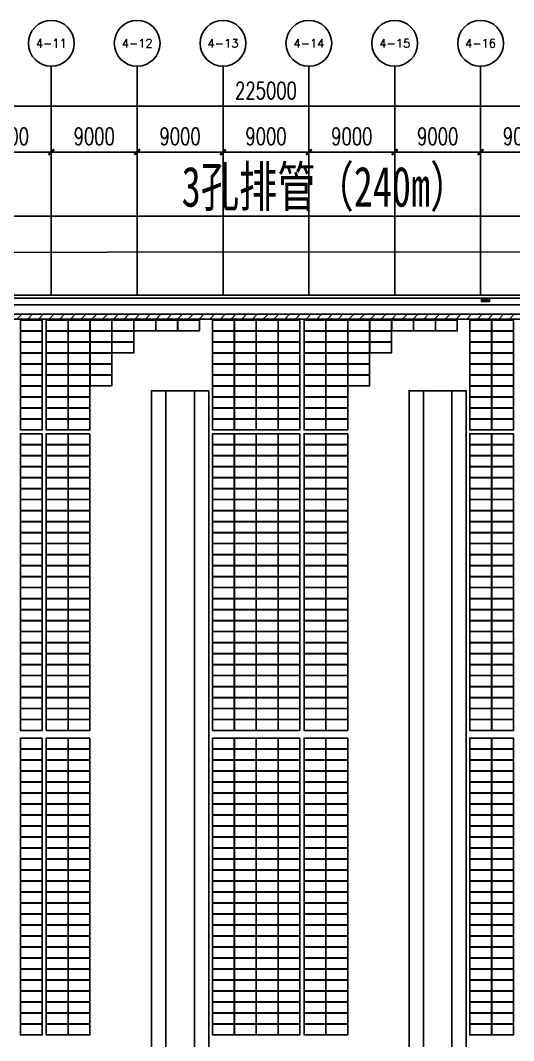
# Model space of a CAD drawing. Header units: millimetres. Extents: x 1218 to 2690, y 1163 to 1758.
# Drawn here: x 1823 to 1874.7, y 1416 to 1522.9 of the extents above; entities that cross this region are included whole.
import ezdxf
from ezdxf.enums import TextEntityAlignment as Align

# ---------------------------------------------------------------- set-up
doc = ezdxf.new("R2010")
doc.units = ezdxf.units.MM
for name, color, linetype in [('AXIS', 3, 'Continuous'), ('AXIS_TEXT', 7, 'Continuous'), ('WALL', 9, 'Continuous'), ('单元区域外轮廓', 7, 'ByLayer'), ('屋脊线', 7, 'ByLayer'), ('接线图文字', 7, 'Continuous'), ('文字', 7, 'Continuous'), ('电缆通道', 7, 'ByLayer'), ('组件', 7, 'ByLayer'), ('运维走道板', 1, 'Continuous'), ('逆变器', 7, 'ByLayer'), ('障碍物', 7, 'ByLayer')]:
    doc.layers.add(name, color=color, linetype=linetype)
doc.styles.add('_TCH_AXIS', font='COMPLEX', dxfattribs={"bigfont": 'GBCBIG'})
doc.styles.add('_TCH_DIM_T3', font='SIMPLEX', dxfattribs={"width": 0.705882, "bigfont": 'GBCBIG'})
doc.styles.add('COMPLEX', font='COMPLEX')
doc.styles.add('宋体', font='', dxfattribs={"width": 0.7, "height": 100})
doc.styles.get('宋体').set_extended_font_data('SimSun')
doc.dimstyles.new('_TCH_ARCH&&600', dxfattribs={"dimtxt": 1785, "dimasz": 600, "dimexe": 1500, "dimexo": 1800, "dimgap": 757.5, "dimtad": 1, "dimdec": 0, "dimtxsty": '_TCH_DIM_T3', "dimblk": 'ARCHTICK', "dimcen": 2.5, "dimclrt": 7, "dimazin": 2, "dimtfac": 1, "dimtdec": 0, "dimtix": 1, "dimtmove": 2, "dimatfit": 3})

# ---------------------------------------------------------------- blocks, each defined once
blk = doc.blocks.new('_ArchTick')
at = {"color": 0, "linetype": 'ByBlock', "const_width": 0.4}
blk.add_lwpolyline([(-0.5, -0.5), (0.5, 0.5)], dxfattribs=at)
blk = doc.blocks.new('*D332')
at = {"layer": 'AXIS', "color": 0, "lineweight": -2, "transparency": 16777216}
for p, q in [((528760, 2024904), (528760, 2044404)), ((753760, 2024904), (753760, 2044404)), ((528760, 2042904), (753760, 2042904))]:
    blk.add_line(p, q, dxfattribs=at)
at = {"layer": 'Defpoints', "color": 0, "transparency": 16777216}
for p in [(753760, 2042904), (528760, 2023104), (753760, 2023104)]:
    blk.add_point(p, dxfattribs=at)
at = {"layer": 'AXIS', "color": 0, "lineweight": -2, "transparency": 16777216, "xscale": 600, "yscale": 600, "zscale": 600, "rotation": 180}
blk.add_blockref('_ArchTick', (528760, 2042904), dxfattribs=at)
at = {"layer": 'AXIS', "color": 0, "lineweight": -2, "transparency": 16777216, "xscale": 600, "yscale": 600, "zscale": 600}
blk.add_blockref('_ArchTick', (753760, 2042904), dxfattribs=at)
at = {"layer": 'AXIS', "color": 7, "transparency": 16777216, "insert": (641260, 2044554), "char_height": 1785, "attachment_point": 5, "style": '_TCH_DIM_T3'}
blk.add_mtext('\\A1;225000', dxfattribs=at)
blk = doc.blocks.new('*D342')
at = {"layer": 'AXIS', "color": 0, "lineweight": -2, "transparency": 16777216}
for p, q in [((609760, 2024904), (609760, 2039604)), ((618760, 2024904), (618760, 2039604)), ((609760, 2038104), (618760, 2038104))]:
    blk.add_line(p, q, dxfattribs=at)
at = {"layer": 'Defpoints', "color": 0, "transparency": 16777216}
for p in [(618760, 2038104), (609760, 2023104), (618760, 2023104)]:
    blk.add_point(p, dxfattribs=at)
at = {"layer": 'AXIS', "color": 0, "lineweight": -2, "transparency": 16777216, "xscale": 600, "yscale": 600, "zscale": 600, "rotation": 180}
blk.add_blockref('_ArchTick', (609760, 2038104), dxfattribs=at)
at = {"layer": 'AXIS', "color": 0, "lineweight": -2, "transparency": 16777216, "xscale": 600, "yscale": 600, "zscale": 600}
blk.add_blockref('_ArchTick', (618760, 2038104), dxfattribs=at)
at = {"layer": 'AXIS', "color": 7, "transparency": 16777216, "insert": (614260, 2039754), "char_height": 1785, "attachment_point": 5, "style": '_TCH_DIM_T3'}
blk.add_mtext('\\A1;9000', dxfattribs=at)
blk = doc.blocks.new('*D343')
at = {"layer": 'AXIS', "color": 0, "lineweight": -2, "transparency": 16777216}
for p, q in [((618760, 2024904), (618760, 2039604)), ((627760, 2024904), (627760, 2039604)), ((618760, 2038104), (627760, 2038104))]:
    blk.add_line(p, q, dxfattribs=at)
at = {"layer": 'Defpoints', "color": 0, "transparency": 16777216}
for p in [(627760, 2038104), (618760, 2023104), (627760, 2023104)]:
    blk.add_point(p, dxfattribs=at)
at = {"layer": 'AXIS', "color": 0, "lineweight": -2, "transparency": 16777216, "xscale": 600, "yscale": 600, "zscale": 600, "rotation": 180}
blk.add_blockref('_ArchTick', (618760, 2038104), dxfattribs=at)
at = {"layer": 'AXIS', "color": 0, "lineweight": -2, "transparency": 16777216, "xscale": 600, "yscale": 600, "zscale": 600}
blk.add_blockref('_ArchTick', (627760, 2038104), dxfattribs=at)
at = {"layer": 'AXIS', "color": 7, "transparency": 16777216, "insert": (623260, 2039754), "char_height": 1785, "attachment_point": 5, "style": '_TCH_DIM_T3'}
blk.add_mtext('\\A1;9000', dxfattribs=at)
blk = doc.blocks.new('*D344')
at = {"layer": 'AXIS', "color": 0, "lineweight": -2, "transparency": 16777216}
for p, q in [((627760, 2024904), (627760, 2039604)), ((636760, 2024904), (636760, 2039604)), ((627760, 2038104), (636760, 2038104))]:
    blk.add_line(p, q, dxfattribs=at)
at = {"layer": 'Defpoints', "color": 0, "transparency": 16777216}
for p in [(636760, 2038104), (627760, 2023104), (636760, 2023104)]:
    blk.add_point(p, dxfattribs=at)
at = {"layer": 'AXIS', "color": 0, "lineweight": -2, "transparency": 16777216, "xscale": 600, "yscale": 600, "zscale": 600, "rotation": 180}
blk.add_blockref('_ArchTick', (627760, 2038104), dxfattribs=at)
at = {"layer": 'AXIS', "color": 0, "lineweight": -2, "transparency": 16777216, "xscale": 600, "yscale": 600, "zscale": 600}
blk.add_blockref('_ArchTick', (636760, 2038104), dxfattribs=at)
at = {"layer": 'AXIS', "color": 7, "transparency": 16777216, "insert": (632260, 2039754), "char_height": 1785, "attachment_point": 5, "style": '_TCH_DIM_T3'}
blk.add_mtext('\\A1;9000', dxfattribs=at)
blk = doc.blocks.new('*D345')
at = {"layer": 'AXIS', "color": 0, "lineweight": -2, "transparency": 16777216}
for p, q in [((636760, 2024904), (636760, 2039604)), ((645760, 2024904), (645760, 2039604)), ((636760, 2038104), (645760, 2038104))]:
    blk.add_line(p, q, dxfattribs=at)
at = {"layer": 'Defpoints', "color": 0, "transparency": 16777216}
for p in [(645760, 2038104), (636760, 2023104), (645760, 2023104)]:
    blk.add_point(p, dxfattribs=at)
at = {"layer": 'AXIS', "color": 0, "lineweight": -2, "transparency": 16777216, "xscale": 600, "yscale": 600, "zscale": 600, "rotation": 180}
blk.add_blockref('_ArchTick', (636760, 2038104), dxfattribs=at)
at = {"layer": 'AXIS', "color": 0, "lineweight": -2, "transparency": 16777216, "xscale": 600, "yscale": 600, "zscale": 600}
blk.add_blockref('_ArchTick', (645760, 2038104), dxfattribs=at)
at = {"layer": 'AXIS', "color": 7, "transparency": 16777216, "insert": (641260, 2039754), "char_height": 1785, "attachment_point": 5, "style": '_TCH_DIM_T3'}
blk.add_mtext('\\A1;9000', dxfattribs=at)
blk = doc.blocks.new('*D346')
at = {"layer": 'AXIS', "color": 0, "lineweight": -2, "transparency": 16777216}
for p, q in [((645760, 2024904), (645760, 2039604)), ((654760, 2024904), (654760, 2039604)), ((645760, 2038104), (654760, 2038104))]:
    blk.add_line(p, q, dxfattribs=at)
at = {"layer": 'Defpoints', "color": 0, "transparency": 16777216}
for p in [(654760, 2038104), (645760, 2023104), (654760, 2023104)]:
    blk.add_point(p, dxfattribs=at)
at = {"layer": 'AXIS', "color": 0, "lineweight": -2, "transparency": 16777216, "xscale": 600, "yscale": 600, "zscale": 600, "rotation": 180}
blk.add_blockref('_ArchTick', (645760, 2038104), dxfattribs=at)
at = {"layer": 'AXIS', "color": 0, "lineweight": -2, "transparency": 16777216, "xscale": 600, "yscale": 600, "zscale": 600}
blk.add_blockref('_ArchTick', (654760, 2038104), dxfattribs=at)
at = {"layer": 'AXIS', "color": 7, "transparency": 16777216, "insert": (650260, 2039754), "char_height": 1785, "attachment_point": 5, "style": '_TCH_DIM_T3'}
blk.add_mtext('\\A1;9000', dxfattribs=at)
blk = doc.blocks.new('*D347')
at = {"layer": 'AXIS', "color": 0, "lineweight": -2, "transparency": 16777216}
for p, q in [((654760, 2024904), (654760, 2039604)), ((663760, 2024904), (663760, 2039604)), ((654760, 2038104), (663760, 2038104))]:
    blk.add_line(p, q, dxfattribs=at)
at = {"layer": 'Defpoints', "color": 0, "transparency": 16777216}
for p in [(663760, 2038104), (654760, 2023104), (663760, 2023104)]:
    blk.add_point(p, dxfattribs=at)
at = {"layer": 'AXIS', "color": 0, "lineweight": -2, "transparency": 16777216, "xscale": 600, "yscale": 600, "zscale": 600, "rotation": 180}
blk.add_blockref('_ArchTick', (654760, 2038104), dxfattribs=at)
at = {"layer": 'AXIS', "color": 0, "lineweight": -2, "transparency": 16777216, "xscale": 600, "yscale": 600, "zscale": 600}
blk.add_blockref('_ArchTick', (663760, 2038104), dxfattribs=at)
at = {"layer": 'AXIS', "color": 7, "transparency": 16777216, "insert": (659260, 2039754), "char_height": 1785, "attachment_point": 5, "style": '_TCH_DIM_T3'}
blk.add_mtext('\\A1;9000', dxfattribs=at)
blk = doc.blocks.new('*D348')
at = {"layer": 'AXIS', "color": 0, "lineweight": -2, "transparency": 16777216}
for p, q in [((663760, 2024904), (663760, 2039604)), ((672760, 2024904), (672760, 2039604)), ((663760, 2038104), (672760, 2038104))]:
    blk.add_line(p, q, dxfattribs=at)
at = {"layer": 'Defpoints', "color": 0, "transparency": 16777216}
for p in [(672760, 2038104), (663760, 2023104), (672760, 2023104)]:
    blk.add_point(p, dxfattribs=at)
at = {"layer": 'AXIS', "color": 0, "lineweight": -2, "transparency": 16777216, "xscale": 600, "yscale": 600, "zscale": 600, "rotation": 180}
blk.add_blockref('_ArchTick', (663760, 2038104), dxfattribs=at)
at = {"layer": 'AXIS', "color": 0, "lineweight": -2, "transparency": 16777216, "xscale": 600, "yscale": 600, "zscale": 600}
blk.add_blockref('_ArchTick', (672760, 2038104), dxfattribs=at)
at = {"layer": 'AXIS', "color": 7, "transparency": 16777216, "insert": (668260, 2039754), "char_height": 1785, "attachment_point": 5, "style": '_TCH_DIM_T3'}
blk.add_mtext('\\A1;9000', dxfattribs=at)
blk = doc.blocks.new('_AXISO')
blk.add_circle((0, 0), 0.5)
at = {"layer": 'AXIS_TEXT', "style": 'COMPLEX', "width": 1.041667}
blk.add_attdef('A', text='', height=0.56, dxfattribs=at).set_placement((-0.25, -0.28), (0.25, -0.28), align=Align.FIT)
blk = doc.blocks.new('*D427')
at = {"layer": 'AXIS', "color": 0, "lineweight": -2, "transparency": 16777216}
for p, q in [((528760, 2024904), (528760, 2044404)), ((753760, 2024904), (753760, 2044404)), ((528760, 2042904), (753760, 2042904))]:
    blk.add_line(p, q, dxfattribs=at)
at = {"layer": 'Defpoints', "color": 0, "transparency": 16777216}
for p in [(753760, 2042904), (528760, 2023104), (753760, 2023104)]:
    blk.add_point(p, dxfattribs=at)
at = {"layer": 'AXIS', "color": 0, "lineweight": -2, "transparency": 16777216, "xscale": 600, "yscale": 600, "zscale": 600, "rotation": 180}
blk.add_blockref('_ArchTick', (528760, 2042904), dxfattribs=at)
at = {"layer": 'AXIS', "color": 0, "lineweight": -2, "transparency": 16777216, "xscale": 600, "yscale": 600, "zscale": 600}
blk.add_blockref('_ArchTick', (753760, 2042904), dxfattribs=at)
at = {"layer": 'AXIS', "color": 7, "transparency": 16777216, "insert": (641260, 2044554), "char_height": 1785, "attachment_point": 5, "style": '_TCH_DIM_T3'}
blk.add_mtext('\\A1;225000', dxfattribs=at)
blk = doc.blocks.new('*D437')
at = {"layer": 'AXIS', "color": 0, "lineweight": -2, "transparency": 16777216}
for p, q in [((609760, 2024904), (609760, 2039604)), ((618760, 2024904), (618760, 2039604)), ((609760, 2038104), (618760, 2038104))]:
    blk.add_line(p, q, dxfattribs=at)
at = {"layer": 'Defpoints', "color": 0, "transparency": 16777216}
for p in [(618760, 2038104), (609760, 2023104), (618760, 2023104)]:
    blk.add_point(p, dxfattribs=at)
at = {"layer": 'AXIS', "color": 0, "lineweight": -2, "transparency": 16777216, "xscale": 600, "yscale": 600, "zscale": 600, "rotation": 180}
blk.add_blockref('_ArchTick', (609760, 2038104), dxfattribs=at)
at = {"layer": 'AXIS', "color": 0, "lineweight": -2, "transparency": 16777216, "xscale": 600, "yscale": 600, "zscale": 600}
blk.add_blockref('_ArchTick', (618760, 2038104), dxfattribs=at)
at = {"layer": 'AXIS', "color": 7, "transparency": 16777216, "insert": (614260, 2039754), "char_height": 1785, "attachment_point": 5, "style": '_TCH_DIM_T3'}
blk.add_mtext('\\A1;9000', dxfattribs=at)
blk = doc.blocks.new('*D438')
at = {"layer": 'AXIS', "color": 0, "lineweight": -2, "transparency": 16777216}
for p, q in [((618760, 2024904), (618760, 2039604)), ((627760, 2024904), (627760, 2039604)), ((618760, 2038104), (627760, 2038104))]:
    blk.add_line(p, q, dxfattribs=at)
at = {"layer": 'Defpoints', "color": 0, "transparency": 16777216}
for p in [(627760, 2038104), (618760, 2023104), (627760, 2023104)]:
    blk.add_point(p, dxfattribs=at)
at = {"layer": 'AXIS', "color": 0, "lineweight": -2, "transparency": 16777216, "xscale": 600, "yscale": 600, "zscale": 600, "rotation": 180}
blk.add_blockref('_ArchTick', (618760, 2038104), dxfattribs=at)
at = {"layer": 'AXIS', "color": 0, "lineweight": -2, "transparency": 16777216, "xscale": 600, "yscale": 600, "zscale": 600}
blk.add_blockref('_ArchTick', (627760, 2038104), dxfattribs=at)
at = {"layer": 'AXIS', "color": 7, "transparency": 16777216, "insert": (623260, 2039754), "char_height": 1785, "attachment_point": 5, "style": '_TCH_DIM_T3'}
blk.add_mtext('\\A1;9000', dxfattribs=at)
blk = doc.blocks.new('*D439')
at = {"layer": 'AXIS', "color": 0, "lineweight": -2, "transparency": 16777216}
for p, q in [((627760, 2024904), (627760, 2039604)), ((636760, 2024904), (636760, 2039604)), ((627760, 2038104), (636760, 2038104))]:
    blk.add_line(p, q, dxfattribs=at)
at = {"layer": 'Defpoints', "color": 0, "transparency": 16777216}
for p in [(636760, 2038104), (627760, 2023104), (636760, 2023104)]:
    blk.add_point(p, dxfattribs=at)
at = {"layer": 'AXIS', "color": 0, "lineweight": -2, "transparency": 16777216, "xscale": 600, "yscale": 600, "zscale": 600, "rotation": 180}
blk.add_blockref('_ArchTick', (627760, 2038104), dxfattribs=at)
at = {"layer": 'AXIS', "color": 0, "lineweight": -2, "transparency": 16777216, "xscale": 600, "yscale": 600, "zscale": 600}
blk.add_blockref('_ArchTick', (636760, 2038104), dxfattribs=at)
at = {"layer": 'AXIS', "color": 7, "transparency": 16777216, "insert": (632260, 2039754), "char_height": 1785, "attachment_point": 5, "style": '_TCH_DIM_T3'}
blk.add_mtext('\\A1;9000', dxfattribs=at)
blk = doc.blocks.new('*D440')
at = {"layer": 'AXIS', "color": 0, "lineweight": -2, "transparency": 16777216}
for p, q in [((636760, 2024904), (636760, 2039604)), ((645760, 2024904), (645760, 2039604)), ((636760, 2038104), (645760, 2038104))]:
    blk.add_line(p, q, dxfattribs=at)
at = {"layer": 'Defpoints', "color": 0, "transparency": 16777216}
for p in [(645760, 2038104), (636760, 2023104), (645760, 2023104)]:
    blk.add_point(p, dxfattribs=at)
at = {"layer": 'AXIS', "color": 0, "lineweight": -2, "transparency": 16777216, "xscale": 600, "yscale": 600, "zscale": 600, "rotation": 180}
blk.add_blockref('_ArchTick', (636760, 2038104), dxfattribs=at)
at = {"layer": 'AXIS', "color": 0, "lineweight": -2, "transparency": 16777216, "xscale": 600, "yscale": 600, "zscale": 600}
blk.add_blockref('_ArchTick', (645760, 2038104), dxfattribs=at)
at = {"layer": 'AXIS', "color": 7, "transparency": 16777216, "insert": (641260, 2039754), "char_height": 1785, "attachment_point": 5, "style": '_TCH_DIM_T3'}
blk.add_mtext('\\A1;9000', dxfattribs=at)
blk = doc.blocks.new('*D441')
at = {"layer": 'AXIS', "color": 0, "lineweight": -2, "transparency": 16777216}
for p, q in [((645760, 2024904), (645760, 2039604)), ((654760, 2024904), (654760, 2039604)), ((645760, 2038104), (654760, 2038104))]:
    blk.add_line(p, q, dxfattribs=at)
at = {"layer": 'Defpoints', "color": 0, "transparency": 16777216}
for p in [(654760, 2038104), (645760, 2023104), (654760, 2023104)]:
    blk.add_point(p, dxfattribs=at)
at = {"layer": 'AXIS', "color": 0, "lineweight": -2, "transparency": 16777216, "xscale": 600, "yscale": 600, "zscale": 600, "rotation": 180}
blk.add_blockref('_ArchTick', (645760, 2038104), dxfattribs=at)
at = {"layer": 'AXIS', "color": 0, "lineweight": -2, "transparency": 16777216, "xscale": 600, "yscale": 600, "zscale": 600}
blk.add_blockref('_ArchTick', (654760, 2038104), dxfattribs=at)
at = {"layer": 'AXIS', "color": 7, "transparency": 16777216, "insert": (650260, 2039754), "char_height": 1785, "attachment_point": 5, "style": '_TCH_DIM_T3'}
blk.add_mtext('\\A1;9000', dxfattribs=at)
blk = doc.blocks.new('*D442')
at = {"layer": 'AXIS', "color": 0, "lineweight": -2, "transparency": 16777216}
for p, q in [((654760, 2024904), (654760, 2039604)), ((663760, 2024904), (663760, 2039604)), ((654760, 2038104), (663760, 2038104))]:
    blk.add_line(p, q, dxfattribs=at)
at = {"layer": 'Defpoints', "color": 0, "transparency": 16777216}
for p in [(663760, 2038104), (654760, 2023104), (663760, 2023104)]:
    blk.add_point(p, dxfattribs=at)
at = {"layer": 'AXIS', "color": 0, "lineweight": -2, "transparency": 16777216, "xscale": 600, "yscale": 600, "zscale": 600, "rotation": 180}
blk.add_blockref('_ArchTick', (654760, 2038104), dxfattribs=at)
at = {"layer": 'AXIS', "color": 0, "lineweight": -2, "transparency": 16777216, "xscale": 600, "yscale": 600, "zscale": 600}
blk.add_blockref('_ArchTick', (663760, 2038104), dxfattribs=at)
at = {"layer": 'AXIS', "color": 7, "transparency": 16777216, "insert": (659260, 2039754), "char_height": 1785, "attachment_point": 5, "style": '_TCH_DIM_T3'}
blk.add_mtext('\\A1;9000', dxfattribs=at)
blk = doc.blocks.new('*D443')
at = {"layer": 'AXIS', "color": 0, "lineweight": -2, "transparency": 16777216}
for p, q in [((663760, 2024904), (663760, 2039604)), ((672760, 2024904), (672760, 2039604)), ((663760, 2038104), (672760, 2038104))]:
    blk.add_line(p, q, dxfattribs=at)
at = {"layer": 'Defpoints', "color": 0, "transparency": 16777216}
for p in [(672760, 2038104), (663760, 2023104), (672760, 2023104)]:
    blk.add_point(p, dxfattribs=at)
at = {"layer": 'AXIS', "color": 0, "lineweight": -2, "transparency": 16777216, "xscale": 600, "yscale": 600, "zscale": 600, "rotation": 180}
blk.add_blockref('_ArchTick', (663760, 2038104), dxfattribs=at)
at = {"layer": 'AXIS', "color": 0, "lineweight": -2, "transparency": 16777216, "xscale": 600, "yscale": 600, "zscale": 600}
blk.add_blockref('_ArchTick', (672760, 2038104), dxfattribs=at)
at = {"layer": 'AXIS', "color": 7, "transparency": 16777216, "insert": (668260, 2039754), "char_height": 1785, "attachment_point": 5, "style": '_TCH_DIM_T3'}
blk.add_mtext('\\A1;9000', dxfattribs=at)
blk = doc.blocks.new('*U582')
at = {"layer": '单元区域外轮廓', "color": 2}
blk.add_polyline3d([(582600, -78700, 12000), (-582600, -78700, 12000), (-582600, 78700, 12000), (582600, 78700, 12000)], close=True, dxfattribs=at)
at = {"flags": 1}
for tag in ['unit_id', 'unit_name', 'parapet_height', 'ground_elevation', 'is_enable_parapet']:
    blk.add_attdef(tag, (0, 0), '', height=2.5, dxfattribs=at)
blk = doc.blocks.new('*U583')
at = {"layer": '屋脊线', "color": 30}
blk.add_line((582600, 78700, 12000), (-582600, 78700, 12000), dxfattribs=at)
at = {"flags": 1}
for tag in ['unit_id', 'unit_name']:
    blk.add_attdef(tag, (0, 0), '', height=2.5, dxfattribs=at)
blk = doc.blocks.new('*U586')
at = {"color": 0}
blk.add_polyline3d([(0, 0, 0), (-228, 0, 0), (-228, -113, 6), (0, -113, 6)], close=True, dxfattribs=at)
at = {"flags": 1}
for tag in ['silicon-material', 'panel-length', 'panel-width', 'panel-height', 'mounting-hole-spacing1', 'mounting-hole-spacing2', 'userid', 'module-material', 'theme', 'name', 'vmpo', 'voco', 'pmax', 'company-name', 'note', 'id', 'impo', 'isco']:
    blk.add_attdef(tag, (0, 0), '', height=2.5, dxfattribs=at)
blk = doc.blocks.new('*U587')
at = {"layer": '组件', "color": 152}
for p in [(-4295, 7640, 1222), (-4025, 7640, 1222), (-3796, 7640, 1222), (-3566, 7640, 1222), (-3336, 7640, 1222), (-3106, 7640, 1222), (-2876, 7640, 1222), (-2647, 7640, 1222), (-2282, 7640, 1222), (-2053, 7640, 1222), (-1823, 7640, 1222), (-1593, 7640, 1222), (-1323, 7640, 1222), (-1093, 7640, 1222), (-864, 7640, 1222), (-634, 7640, 1222), (-404, 7640, 1222), (-174, 7640, 1222), (-4295, 7524, 1228), (-4025, 7524, 1228), (-3796, 7524, 1228), (-3566, 7524, 1228), (-3336, 7524, 1228), (-2282, 7524, 1228), (-2053, 7524, 1228), (-1823, 7524, 1228), (-1593, 7524, 1228), (-1323, 7524, 1228), (-1093, 7524, 1228), (-864, 7524, 1228), (-634, 7524, 1228), (-4295, 7409, 1233), (-4025, 7409, 1233), (-3796, 7409, 1233), (-3566, 7409, 1233), (-3336, 7409, 1233), (-2282, 7409, 1233), (-2053, 7409, 1233), (-1823, 7409, 1233), (-1593, 7409, 1233), (-1323, 7409, 1233), (-1093, 7409, 1233), (-864, 7409, 1233), (-634, 7409, 1233), (-4295, 7294, 1239), (-4025, 7294, 1239), (-3796, 7294, 1239), (-3566, 7294, 1239), (-2282, 7294, 1239), (-2053, 7294, 1239), (-1823, 7294, 1239), (-1593, 7294, 1239), (-1323, 7294, 1239), (-1093, 7294, 1239), (-864, 7294, 1239), (-4295, 7179, 1245), (-4025, 7179, 1245), (-3796, 7179, 1245), (-3566, 7179, 1245), (-2282, 7179, 1245), (-2053, 7179, 1245), (-1823, 7179, 1245), (-1593, 7179, 1245), (-1323, 7179, 1245), (-1093, 7179, 1245), (-864, 7179, 1245), (-4295, 7063, 1251), (-4025, 7063, 1251), (-3796, 7063, 1251), (-3566, 7063, 1251), (-2282, 7063, 1251), (-2053, 7063, 1251), (-1823, 7063, 1251), (-1593, 7063, 1251), (-1323, 7063, 1251), (-1093, 7063, 1251), (-864, 7063, 1251), (-4295, 6948, 1257), (-4025, 6948, 1257), (-3796, 6948, 1257), (-2282, 6948, 1257), (-2053, 6948, 1257), (-1823, 6948, 1257), (-1593, 6948, 1257), (-1323, 6948, 1257), (-1093, 6948, 1257), (-4295, 6833, 1263), (-4025, 6833, 1263), (-3796, 6833, 1263), (-2282, 6833, 1263), (-2053, 6833, 1263), (-1823, 6833, 1263), (-1593, 6833, 1263), (-1323, 6833, 1263), (-1093, 6833, 1263), (-4295, 6718, 1269), (-4025, 6718, 1269), (-3796, 6718, 1269), (-2282, 6718, 1269), (-2053, 6718, 1269), (-1823, 6718, 1269), (-1593, 6718, 1269), (-1323, 6718, 1269), (-1093, 6718, 1269), (-4295, 6602, 1274), (-4025, 6602, 1274), (-3796, 6602, 1274), (-2282, 6602, 1274), (-2053, 6602, 1274), (-1823, 6602, 1274), (-1593, 6602, 1274), (-1323, 6602, 1274), (-1093, 6602, 1274), (-4295, 6449, 1282), (-4025, 6449, 1282), (-3796, 6449, 1282), (-2282, 6449, 1282), (-2053, 6449, 1282), (-1823, 6449, 1282), (-1593, 6449, 1282), (-1323, 6449, 1282), (-4295, 6334, 1288), (-4025, 6334, 1288), (-3796, 6334, 1288), (-2282, 6334, 1288), (-2053, 6334, 1288), (-1823, 6334, 1288), (-1593, 6334, 1288), (-1323, 6334, 1288), (-4295, 6219, 1294), (-4025, 6219, 1294), (-3796, 6219, 1294), (-2282, 6219, 1294), (-2053, 6219, 1294), (-1823, 6219, 1294), (-1593, 6219, 1294), (-1323, 6219, 1294), (-4295, 6103, 1300), (-4025, 6103, 1300), (-3796, 6103, 1300), (-2282, 6103, 1300), (-2053, 6103, 1300), (-1823, 6103, 1300), (-1593, 6103, 1300), (-1323, 6103, 1300), (-4295, 5988, 1306), (-4025, 5988, 1306), (-3796, 5988, 1306), (-2282, 5988, 1306), (-2053, 5988, 1306), (-1823, 5988, 1306), (-1593, 5988, 1306), (-1323, 5988, 1306), (-4295, 5873, 1312), (-4025, 5873, 1312), (-3796, 5873, 1312), (-2282, 5873, 1312), (-2053, 5873, 1312), (-1823, 5873, 1312), (-1593, 5873, 1312), (-1323, 5873, 1312), (-4295, 5758, 1317), (-4025, 5758, 1317), (-3796, 5758, 1317), (-2282, 5758, 1317), (-2053, 5758, 1317), (-1823, 5758, 1317), (-1593, 5758, 1317), (-1323, 5758, 1317), (-4295, 5642, 1323), (-4025, 5642, 1323), (-3796, 5642, 1323), (-2282, 5642, 1323), (-2053, 5642, 1323), (-1823, 5642, 1323), (-1593, 5642, 1323), (-1323, 5642, 1323), (-4295, 5527, 1329), (-4025, 5527, 1329), (-3796, 5527, 1329), (-2282, 5527, 1329), (-2053, 5527, 1329), (-1823, 5527, 1329), (-1593, 5527, 1329), (-1323, 5527, 1329), (-4295, 5412, 1335), (-4025, 5412, 1335), (-3796, 5412, 1335), (-2282, 5412, 1335), (-2053, 5412, 1335), (-1823, 5412, 1335), (-1593, 5412, 1335), (-1323, 5412, 1335), (-4295, 5297, 1341), (-4025, 5297, 1341), (-3796, 5297, 1341), (-2282, 5297, 1341), (-2053, 5297, 1341), (-1823, 5297, 1341), (-1593, 5297, 1341), (-1323, 5297, 1341), (-4295, 5181, 1347), (-4025, 5181, 1347), (-3796, 5181, 1347), (-2282, 5181, 1347), (-2053, 5181, 1347), (-1823, 5181, 1347), (-1593, 5181, 1347), (-1323, 5181, 1347), (-4295, 5066, 1353), (-4025, 5066, 1353), (-3796, 5066, 1353), (-2282, 5066, 1353), (-2053, 5066, 1353), (-1823, 5066, 1353), (-1593, 5066, 1353), (-1323, 5066, 1353), (-4295, 4951, 1358), (-4025, 4951, 1358), (-3796, 4951, 1358), (-2282, 4951, 1358), (-2053, 4951, 1358), (-1823, 4951, 1358), (-1593, 4951, 1358), (-1323, 4951, 1358), (-4295, 4836, 1364), (-4025, 4836, 1364), (-3796, 4836, 1364), (-2282, 4836, 1364), (-2053, 4836, 1364), (-1823, 4836, 1364), (-1593, 4836, 1364), (-1323, 4836, 1364), (-4295, 4720, 1370), (-4025, 4720, 1370), (-3796, 4720, 1370), (-2282, 4720, 1370), (-2053, 4720, 1370), (-1823, 4720, 1370), (-1593, 4720, 1370), (-1323, 4720, 1370), (-4295, 4605, 1376), (-4025, 4605, 1376), (-3796, 4605, 1376), (-2282, 4605, 1376), (-2053, 4605, 1376), (-1823, 4605, 1376), (-1593, 4605, 1376), (-1323, 4605, 1376), (-4295, 4490, 1382), (-4025, 4490, 1382), (-3796, 4490, 1382), (-2282, 4490, 1382), (-2053, 4490, 1382), (-1823, 4490, 1382), (-1593, 4490, 1382), (-1323, 4490, 1382), (-4295, 4375, 1388), (-4025, 4375, 1388), (-3796, 4375, 1388), (-2282, 4375, 1388), (-2053, 4375, 1388), (-1823, 4375, 1388), (-1593, 4375, 1388), (-1323, 4375, 1388), (-4295, 4259, 1394), (-4025, 4259, 1394), (-3796, 4259, 1394), (-2282, 4259, 1394), (-2053, 4259, 1394), (-1823, 4259, 1394), (-1593, 4259, 1394), (-1323, 4259, 1394), (-4295, 4144, 1399), (-4025, 4144, 1399), (-3796, 4144, 1399), (-2282, 4144, 1399), (-2053, 4144, 1399), (-1823, 4144, 1399), (-1593, 4144, 1399), (-1323, 4144, 1399), (-4295, 4029, 1405), (-4025, 4029, 1405), (-3796, 4029, 1405), (-2282, 4029, 1405), (-2053, 4029, 1405), (-1823, 4029, 1405), (-1593, 4029, 1405), (-1323, 4029, 1405), (-4295, 3914, 1411), (-4025, 3914, 1411), (-3796, 3914, 1411), (-2282, 3914, 1411), (-2053, 3914, 1411), (-1823, 3914, 1411), (-1593, 3914, 1411), (-1323, 3914, 1411), (-4295, 3798, 1417), (-4025, 3798, 1417), (-3796, 3798, 1417), (-2282, 3798, 1417), (-2053, 3798, 1417), (-1823, 3798, 1417), (-1593, 3798, 1417), (-1323, 3798, 1417), (-4295, 3683, 1423), (-4025, 3683, 1423), (-3796, 3683, 1423), (-2282, 3683, 1423), (-2053, 3683, 1423), (-1823, 3683, 1423), (-1593, 3683, 1423), (-1323, 3683, 1423), (-4295, 3568, 1429), (-4025, 3568, 1429), (-3796, 3568, 1429), (-2282, 3568, 1429), (-2053, 3568, 1429), (-1823, 3568, 1429), (-1593, 3568, 1429), (-1323, 3568, 1429), (-4295, 3453, 1435), (-4025, 3453, 1435), (-3796, 3453, 1435), (-2282, 3453, 1435), (-2053, 3453, 1435), (-1823, 3453, 1435), (-1593, 3453, 1435), (-1323, 3453, 1435), (-4295, 3259, 1444), (-4025, 3259, 1444), (-3796, 3259, 1444), (-2282, 3259, 1444), (-2053, 3259, 1444), (-1823, 3259, 1444), (-1593, 3259, 1444), (-4295, 3144, 1450), (-4025, 3144, 1450), (-3796, 3144, 1450), (-2282, 3144, 1450), (-2053, 3144, 1450), (-1823, 3144, 1450), (-1593, 3144, 1450), (-4295, 3029, 1456), (-4025, 3029, 1456), (-3796, 3029, 1456), (-2282, 3029, 1456), (-2053, 3029, 1456), (-1823, 3029, 1456), (-1593, 3029, 1456), (-4295, 2914, 1462), (-4025, 2914, 1462), (-3796, 2914, 1462), (-2282, 2914, 1462), (-2053, 2914, 1462), (-1823, 2914, 1462), (-1593, 2914, 1462), (-4295, 2798, 1468), (-4025, 2798, 1468), (-3796, 2798, 1468), (-2282, 2798, 1468), (-2053, 2798, 1468), (-1823, 2798, 1468), (-1593, 2798, 1468), (-4295, 2683, 1474), (-4025, 2683, 1474), (-3796, 2683, 1474), (-2282, 2683, 1474), (-2053, 2683, 1474), (-1823, 2683, 1474), (-1593, 2683, 1474), (-4295, 2568, 1479), (-4025, 2568, 1479), (-3796, 2568, 1479), (-2282, 2568, 1479), (-2053, 2568, 1479), (-1823, 2568, 1479), (-1593, 2568, 1479), (-4295, 2453, 1485), (-4025, 2453, 1485), (-3796, 2453, 1485), (-2282, 2453, 1485), (-2053, 2453, 1485), (-1823, 2453, 1485), (-1593, 2453, 1485), (-4295, 2337, 1491), (-4025, 2337, 1491), (-3796, 2337, 1491), (-2282, 2337, 1491), (-2053, 2337, 1491), (-1823, 2337, 1491), (-1593, 2337, 1491), (-4295, 2222, 1497), (-4025, 2222, 1497), (-3796, 2222, 1497), (-2282, 2222, 1497), (-2053, 2222, 1497), (-1823, 2222, 1497), (-1593, 2222, 1497), (-4295, 2107, 1503), (-4025, 2107, 1503), (-3796, 2107, 1503), (-2282, 2107, 1503), (-2053, 2107, 1503), (-1823, 2107, 1503), (-1593, 2107, 1503), (-4295, 1992, 1509), (-4025, 1992, 1509), (-3796, 1992, 1509), (-2282, 1992, 1509), (-2053, 1992, 1509), (-1823, 1992, 1509), (-1593, 1992, 1509), (-4295, 1876, 1515), (-4025, 1876, 1515), (-3796, 1876, 1515), (-2282, 1876, 1515), (-2053, 1876, 1515), (-1823, 1876, 1515), (-1593, 1876, 1515), (-4295, 1761, 1520), (-4025, 1761, 1520), (-3796, 1761, 1520), (-2282, 1761, 1520), (-2053, 1761, 1520), (-1823, 1761, 1520), (-1593, 1761, 1520), (-4295, 1646, 1526), (-4025, 1646, 1526), (-3796, 1646, 1526), (-2282, 1646, 1526), (-2053, 1646, 1526), (-1823, 1646, 1526), (-1593, 1646, 1526), (-4295, 1531, 1532), (-4025, 1531, 1532), (-3796, 1531, 1532), (-2282, 1531, 1532), (-2053, 1531, 1532), (-1823, 1531, 1532), (-1593, 1531, 1532), (-4295, 1415, 1538), (-4025, 1415, 1538), (-3796, 1415, 1538), (-2282, 1415, 1538), (-2053, 1415, 1538), (-1823, 1415, 1538), (-1593, 1415, 1538), (-4295, 1300, 1544), (-4025, 1300, 1544), (-3796, 1300, 1544), (-2282, 1300, 1544), (-2053, 1300, 1544), (-1823, 1300, 1544), (-1593, 1300, 1544), (-4295, 1185, 1550), (-4025, 1185, 1550), (-3796, 1185, 1550), (-2282, 1185, 1550), (-2053, 1185, 1550), (-1823, 1185, 1550), (-1593, 1185, 1550), (-4295, 1070, 1556), (-4025, 1070, 1556), (-3796, 1070, 1556), (-2282, 1070, 1556), (-2053, 1070, 1556), (-1823, 1070, 1556), (-1593, 1070, 1556), (-4295, 954, 1562), (-4025, 954, 1562), (-3796, 954, 1562), (-2282, 954, 1562), (-2053, 954, 1562), (-1823, 954, 1562), (-1593, 954, 1562), (-4295, 839, 1567), (-4025, 839, 1567), (-3796, 839, 1567), (-2282, 839, 1567), (-2053, 839, 1567), (-1823, 839, 1567), (-1593, 839, 1567), (-4295, 724, 1573), (-4025, 724, 1573), (-3796, 724, 1573), (-2282, 724, 1573), (-2053, 724, 1573), (-1823, 724, 1573), (-1593, 724, 1573), (-4295, 609, 1579), (-4025, 609, 1579), (-3796, 609, 1579), (-2282, 609, 1579), (-2053, 609, 1579), (-1823, 609, 1579), (-1593, 609, 1579), (-4295, 493, 1585), (-4025, 493, 1585), (-3796, 493, 1585), (-2282, 493, 1585), (-2053, 493, 1585), (-1823, 493, 1585), (-1593, 493, 1585), (-4295, 378, 1591), (-4025, 378, 1591), (-3796, 378, 1591), (-2282, 378, 1591), (-2053, 378, 1591), (-1823, 378, 1591), (-1593, 378, 1591), (-4295, 263, 1597), (-4025, 263, 1597), (-3796, 263, 1597), (-2282, 263, 1597), (-2053, 263, 1597), (-1823, 263, 1597), (-1593, 263, 1597)]:
    blk.add_blockref('*U586', p, dxfattribs=at)
at = {"layer": '组件', "color": 150}
for p in [(56, 7640, 1222), (415, 7640, 1222), (645, 7640, 1222), (415, 7524, 1228), (645, 7524, 1228), (415, 7409, 1233), (645, 7409, 1233), (415, 7294, 1239), (645, 7294, 1239), (415, 7179, 1245), (645, 7179, 1245), (415, 7063, 1251), (645, 7063, 1251), (415, 6948, 1257), (645, 6948, 1257), (415, 6833, 1263), (645, 6833, 1263), (415, 6718, 1269), (645, 6718, 1269), (415, 6602, 1274), (645, 6602, 1274), (-1093, 6449, 1282), (415, 6449, 1282), (645, 6449, 1282), (-1093, 6334, 1288), (415, 6334, 1288), (645, 6334, 1288), (-1093, 6219, 1294), (415, 6219, 1294), (645, 6219, 1294), (-1093, 6103, 1300), (415, 6103, 1300), (645, 6103, 1300), (-1093, 5988, 1306), (415, 5988, 1306), (645, 5988, 1306), (-1093, 5873, 1312), (415, 5873, 1312), (645, 5873, 1312), (-1093, 5758, 1317), (415, 5758, 1317), (645, 5758, 1317), (-1093, 5642, 1323), (415, 5642, 1323), (645, 5642, 1323), (-1093, 5527, 1329), (415, 5527, 1329), (645, 5527, 1329), (-1093, 5412, 1335), (415, 5412, 1335), (645, 5412, 1335), (-1093, 5297, 1341), (415, 5297, 1341), (645, 5297, 1341), (-1093, 5181, 1347), (415, 5181, 1347), (645, 5181, 1347), (-1093, 5066, 1353), (415, 5066, 1353), (645, 5066, 1353), (-1093, 4951, 1358), (415, 4951, 1358), (645, 4951, 1358), (-1093, 4836, 1364), (415, 4836, 1364), (645, 4836, 1364), (-1093, 4720, 1370), (415, 4720, 1370), (645, 4720, 1370), (-1093, 4605, 1376), (415, 4605, 1376), (645, 4605, 1376), (-1093, 4490, 1382), (415, 4490, 1382), (645, 4490, 1382), (-1093, 4375, 1388), (415, 4375, 1388), (645, 4375, 1388), (-1093, 4259, 1394), (415, 4259, 1394), (645, 4259, 1394), (-1093, 4144, 1399), (415, 4144, 1399), (645, 4144, 1399), (-1093, 4029, 1405), (415, 4029, 1405), (645, 4029, 1405), (-1093, 3914, 1411), (415, 3914, 1411), (645, 3914, 1411), (-1093, 3798, 1417), (415, 3798, 1417), (645, 3798, 1417), (-1093, 3683, 1423), (415, 3683, 1423), (645, 3683, 1423), (-1093, 3568, 1429), (415, 3568, 1429), (645, 3568, 1429), (-1093, 3453, 1435), (415, 3453, 1435), (645, 3453, 1435), (-1323, 3259, 1444), (-1093, 3259, 1444), (415, 3259, 1444), (645, 3259, 1444), (-1323, 3144, 1450), (-1093, 3144, 1450), (415, 3144, 1450), (645, 3144, 1450), (-1323, 3029, 1456), (-1093, 3029, 1456), (415, 3029, 1456), (645, 3029, 1456), (-1323, 2914, 1462), (-1093, 2914, 1462), (415, 2914, 1462), (645, 2914, 1462), (-1323, 2798, 1468), (-1093, 2798, 1468), (415, 2798, 1468), (645, 2798, 1468), (-1323, 2683, 1474), (-1093, 2683, 1474), (415, 2683, 1474), (645, 2683, 1474), (-1323, 2568, 1479), (-1093, 2568, 1479), (415, 2568, 1479), (645, 2568, 1479), (-1323, 2453, 1485), (-1093, 2453, 1485), (415, 2453, 1485), (645, 2453, 1485), (-1323, 2337, 1491), (-1093, 2337, 1491), (415, 2337, 1491), (645, 2337, 1491), (-1323, 2222, 1497), (-1093, 2222, 1497), (415, 2222, 1497), (645, 2222, 1497), (-1323, 2107, 1503), (-1093, 2107, 1503), (415, 2107, 1503), (645, 2107, 1503), (-1323, 1992, 1509), (-1093, 1992, 1509), (415, 1992, 1509), (645, 1992, 1509), (-1323, 1876, 1515), (-1093, 1876, 1515), (415, 1876, 1515), (645, 1876, 1515), (-1323, 1761, 1520), (-1093, 1761, 1520), (415, 1761, 1520), (645, 1761, 1520), (-1323, 1646, 1526), (-1093, 1646, 1526), (415, 1646, 1526), (645, 1646, 1526), (-1323, 1531, 1532), (-1093, 1531, 1532), (415, 1531, 1532), (645, 1531, 1532), (-1323, 1415, 1538), (-1093, 1415, 1538), (415, 1415, 1538), (645, 1415, 1538), (-1323, 1300, 1544), (-1093, 1300, 1544), (415, 1300, 1544), (645, 1300, 1544), (-1323, 1185, 1550), (-1093, 1185, 1550), (415, 1185, 1550), (645, 1185, 1550), (-1323, 1070, 1556), (-1093, 1070, 1556), (415, 1070, 1556), (645, 1070, 1556), (-1323, 954, 1562), (-1093, 954, 1562), (415, 954, 1562), (645, 954, 1562), (-1323, 839, 1567), (-1093, 839, 1567), (415, 839, 1567), (645, 839, 1567), (-1323, 724, 1573), (-1093, 724, 1573), (415, 724, 1573), (645, 724, 1573), (-1323, 609, 1579), (-1093, 609, 1579), (415, 609, 1579), (645, 609, 1579), (-1323, 493, 1585), (-1093, 493, 1585), (415, 493, 1585), (645, 493, 1585), (-1323, 378, 1591), (-1093, 378, 1591), (415, 378, 1591), (645, 378, 1591), (-1323, 263, 1597), (-1093, 263, 1597), (415, 263, 1597), (645, 263, 1597)]:
    blk.add_blockref('*U586', p, dxfattribs=at)
at = {"flags": 1}
for tag in ['tilt', 'azimuth', 'mode', 'align', 'array-mode', 'panel-x', 'panel-y', 'offset-x', 'offset-y', 'panel-per-row', 'bracket-type', 'bracket-value', 'row-per-array']:
    blk.add_attdef(tag, (0, 0), '', height=2.5, dxfattribs=at)
blk = doc.blocks.new('*U624', base_point=(44, 18))
at = {"color": 0}
for p, q in [((0, 0), (87, 36)), ((57, 18), (82, 18)), ((57, 10), (82, 10))]:
    blk.add_line(p, q, dxfattribs=at)
blk.add_lwpolyline([(0, 0), (87, 0), (87, 36), (0, 36)], close=True, dxfattribs=at)
blk.add_lwpolyline([(5, 27, -0.6815), (16, 30), (26, 24, 0.6815), (37, 27)], format="xyb", dxfattribs=at)
blk = doc.blocks.new('*U680')
at = {"layer": '障碍物', "color": 1}
blk.add_polyline3d([(-4500, 69000, 10), (1500, 69000, 10), (1500, 0, 10), (-4500, 0, 10)], close=True, dxfattribs=at)
at = {"flags": 1}
for tag in ['height', 'shape']:
    blk.add_attdef(tag, (0, 0), '', height=2.5, dxfattribs=at)
blk = doc.blocks.new('*U698')
at = {"layer": '障碍物', "color": 1}
blk.add_polyline3d([(-31500, 69000, 10), (-25500, 69000, 10), (-25500, 0, 10), (-31500, 0, 10)], close=True, dxfattribs=at)
at = {"flags": 1}
for tag in ['height', 'shape']:
    blk.add_attdef(tag, (0, 0), '', height=2.5, dxfattribs=at)
blk = doc.blocks.new('DT1')
at = {"layer": 'AXIS', "color": 252, "true_color": 0x939598}
for p, q in [((618759.9, 2023103.7), (618759.9, 2047103.7)), ((627759.9, 2023103.7), (627759.9, 2047103.7)), ((636759.9, 2023103.7), (636759.9, 2047103.7)), ((645759.9, 2023103.7), (645759.9, 2047103.7)), ((654759.9, 2023103.7), (654759.9, 2047103.7)), ((663759.9, 2023103.7), (663759.9, 2047103.7))]:
    blk.add_line(p, q, dxfattribs=at)
at = {"layer": 'WALL'}
for p, q in [((1243659.9, 2023103.7), (77859.9, 2023103.7)), ((1243359.9, 2022803.7), (78159.9, 2022803.7))]:
    blk.add_line(p, q, dxfattribs=at)
for points in [[(681609.9, 2022103.7), (528309.9, 2022103.7)], [(633759.9, 1875103.7), (633759.9, 2013103.7), (630759.9, 2013103.7), (630759.9, 1875103.7), (633759.9, 1875103.7)], [(660759.9, 1875103.7), (660759.9, 2013103.7), (657759.9, 2013103.7), (657759.9, 1875103.7), (660759.9, 1875103.7)]]:
    blk.add_lwpolyline(points, dxfattribs=at)
for points in [[(635259.9, 1875103.7), (635259.9, 2013103.7), (629259.9, 2013103.7), (629259.9, 1875103.7)], [(662259.9, 1875103.7), (662259.9, 2013103.7), (656259.9, 2013103.7), (656259.9, 1875103.7)]]:
    blk.add_lwpolyline(points, close=True, dxfattribs=at)
at = {"layer": 'AXIS', "color": 252, "true_color": 0x939598}
ref = blk.add_blockref('_AXISO', (618759.9, 2049503.7), dxfattribs=dict(at, xscale=4800, yscale=4800, zscale=4800))
ref.add_attrib('A', '4-11', dxfattribs={"layer": 'AXIS_TEXT', "height": 952.99, "style": '_TCH_AXIS'}).set_placement((617148.9, 2049027.2), (620370.9, 2049027.2), align=Align.FIT)
ref = blk.add_blockref('_AXISO', (627759.9, 2049503.7), dxfattribs=dict(at, xscale=4800, yscale=4800, zscale=4800))
ref.add_attrib('A', '4-12', dxfattribs={"layer": 'AXIS_TEXT', "height": 894.89, "style": '_TCH_AXIS'}).set_placement((626140.5, 2049056.3), (629379.2, 2049056.3), align=Align.FIT)
ref = blk.add_blockref('_AXISO', (636759.9, 2049503.7), dxfattribs=dict(at, xscale=4800, yscale=4800, zscale=4800))
ref.add_attrib('A', '4-13', dxfattribs={"layer": 'AXIS_TEXT', "height": 894.89, "style": '_TCH_AXIS'}).set_placement((635140.5, 2049056.3), (638379.2, 2049056.3), align=Align.FIT)
ref = blk.add_blockref('_AXISO', (645759.9, 2049503.7), dxfattribs=dict(at, xscale=4800, yscale=4800, zscale=4800))
ref.add_attrib('A', '4-14', dxfattribs={"layer": 'AXIS_TEXT', "height": 873.51, "style": '_TCH_AXIS'}).set_placement((644137.6, 2049067), (647382.1, 2049067), align=Align.FIT)
ref = blk.add_blockref('_AXISO', (654759.9, 2049503.7), dxfattribs=dict(at, xscale=4800, yscale=4800, zscale=4800))
ref.add_attrib('A', '4-15', dxfattribs={"layer": 'AXIS_TEXT', "height": 894.89, "style": '_TCH_AXIS'}).set_placement((653140.5, 2049056.3), (656379.2, 2049056.3), align=Align.FIT)
ref = blk.add_blockref('_AXISO', (663759.9, 2049503.7), dxfattribs=dict(at, xscale=4800, yscale=4800, zscale=4800))
ref.add_attrib('A', '4-16', dxfattribs={"layer": 'AXIS_TEXT', "height": 894.89, "style": '_TCH_AXIS'}).set_placement((662140.5, 2049056.3), (665379.2, 2049056.3), align=Align.FIT)
for p1, p2, distance, picture, middle in [((528759.9, 2023103.7), (753759.9, 2023103.7), 19800, '*D332', (641259.9, 2044553.7)), ((528759.9, 2023103.7), (753759.9, 2023103.7), 19800, '*D427', (641259.9, 2044553.7)), ((609759.9, 2023103.7), (618759.9, 2023103.7), 15000, '*D342', (614259.9, 2039753.7)), ((609759.9, 2023103.7), (618759.9, 2023103.7), 15000, '*D437', (614259.9, 2039753.7)), ((618759.9, 2023103.7), (627759.9, 2023103.7), 15000, '*D343', (623259.9, 2039753.7)), ((618759.9, 2023103.7), (627759.9, 2023103.7), 15000, '*D438', (623259.9, 2039753.7)), ((627759.9, 2023103.7), (636759.9, 2023103.7), 15000, '*D344', (632259.9, 2039753.7)), ((627759.9, 2023103.7), (636759.9, 2023103.7), 15000, '*D439', (632259.9, 2039753.7)), ((636759.9, 2023103.7), (645759.9, 2023103.7), 15000, '*D345', (641259.9, 2039753.7)), ((636759.9, 2023103.7), (645759.9, 2023103.7), 15000, '*D440', (641259.9, 2039753.7)), ((645759.9, 2023103.7), (654759.9, 2023103.7), 15000, '*D346', (650259.9, 2039753.7)), ((645759.9, 2023103.7), (654759.9, 2023103.7), 15000, '*D441', (650259.9, 2039753.7)), ((654759.9, 2023103.7), (663759.9, 2023103.7), 15000, '*D347', (659259.9, 2039753.7)), ((654759.9, 2023103.7), (663759.9, 2023103.7), 15000, '*D442', (659259.9, 2039753.7)), ((663759.9, 2023103.7), (672759.9, 2023103.7), 15000, '*D348', (668259.9, 2039753.7)), ((663759.9, 2023103.7), (672759.9, 2023103.7), 15000, '*D443', (668259.9, 2039753.7))]:
    dim = blk.add_aligned_dim(p1=p1, p2=p2, distance=distance, dimstyle='_TCH_ARCH&&600', dxfattribs=at)
    dim.commit()
    dim.dimension.update_dxf_attribs({"geometry": picture, "text_midpoint": middle})

msp = doc.modelspace()

# ---------------------------------------------------------------- hatches: boundary and pattern name
at = {"layer": '运维走道板'}
h = msp.add_hatch(dxfattribs=at)
h.set_pattern_fill('ANSI31', color=1, scale=0.5)
h.set_pattern_definition([(45, (3149.2461, -2326.28056), (-0.561266, 0.561266), [])])
h.paths.add_polyline_path([(1736.626, 1492.159), (2077.67, 1492.159), (2077.67, 1491.659), (1736.626, 1491.659)])

# ---------------------------------------------------------------- linework, layer by layer
at = {"layer": '单元区域外轮廓', "color": 4, "elevation": 12}
msp.add_lwpolyline([(2450.821, 1336.45), (1285.621, 1336.45), (1285.621, 1493.85), (2450.821, 1493.85)], close=True, dxfattribs=at)
at = {"layer": '接线图文字', "color": 2, "const_width": 0.2, "elevation": 12.3}
msp.add_lwpolyline([(1393.993, 1502.439), (2466.121, 1502.439)], dxfattribs=at)
at = {"layer": '电缆通道', "color": 6}
msp.add_polyline3d([(1736.448, 1498.586, 0.01), (1975.478, 1498.77, 0.01)], dxfattribs=at)
at = {"layer": '运维走道板', "elevation": 12.3}
msp.add_lwpolyline([(1736.626, 1492.159), (2077.67, 1492.159), (2077.67, 1491.659), (1736.626, 1491.659), (1736.626, 1492.159)], dxfattribs=at)
at = {"layer": '障碍物', "color": 2, "elevation": 12.3}
for points in [[(1836.721, 1484.15), (1842.721, 1484.15), (1842.721, 1415.15), (1836.721, 1415.15)], [(1863.721, 1484.15), (1869.721, 1484.15), (1869.721, 1415.15), (1863.721, 1415.15)]]:
    msp.add_lwpolyline(points, close=True, dxfattribs=at)

# ---------------------------------------------------------------- block references
at = {"xscale": 0.001, "yscale": 0.001, "zscale": 0.001}
msp.add_blockref('DT1', (1207.461, -528.954, 12.3), dxfattribs=at)
at = {"layer": '单元区域外轮廓', "xscale": 0.001, "yscale": 0.001, "zscale": 0.001}
msp.add_blockref('*U582', (1868.221, 1415.15), dxfattribs=at)
at = {"layer": '屋脊线', "xscale": 0.001, "yscale": 0.001, "zscale": 0.001}
msp.add_blockref('*U583', (1868.221, 1415.15), dxfattribs=at)
at = {"layer": '组件', "xscale": 0.01, "yscale": 0.01, "zscale": 0.01}
msp.add_blockref('*U587', (1868.221, 1415.15), dxfattribs=at)
at = {"layer": '逆变器', "xscale": 0.01, "yscale": 0.01, "zscale": 0.01, "rotation": 180}
msp.add_blockref('*U624', (1871.733, 1493.669, 12.577), dxfattribs=at)
at = {"layer": '障碍物', "xscale": 0.001, "yscale": 0.001, "zscale": 0.001}
for name in ['*U698', '*U680']:
    msp.add_blockref(name, (1868.221, 1415.15), dxfattribs=at)

# ---------------------------------------------------------------- texts
at = {"layer": '文字', "style": '宋体', "width": 0.7}
msp.add_text('3孔排管（240m）', height=4.2, dxfattribs=at).set_placement((1839.889, 1505.532, 12.3), align=Align.MIDDLE_LEFT)

doc.saveas('drawing.dxf')
